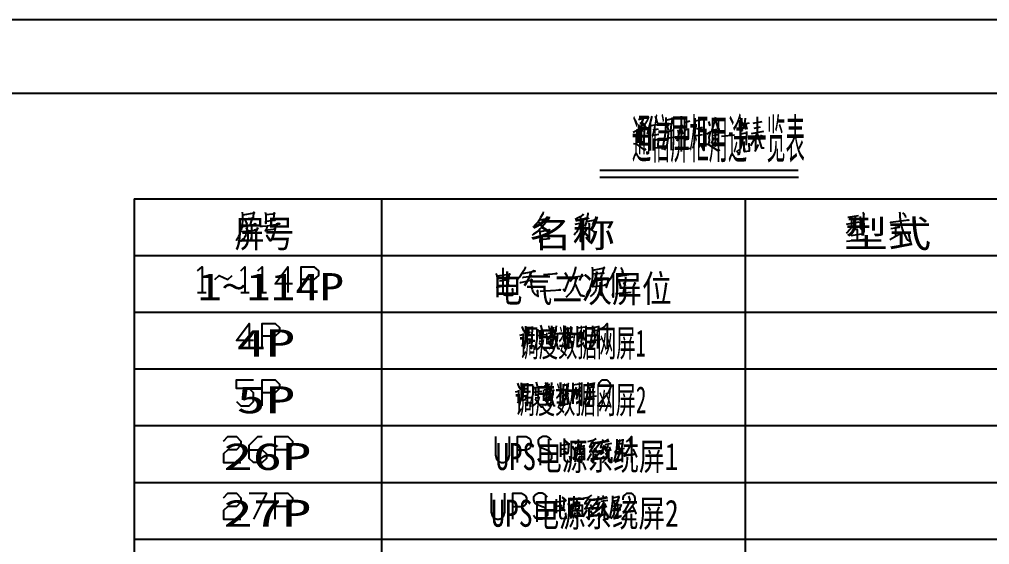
# Model space of a CAD drawing. Header units: metres. Extents: x 17 to 1264, y 17 to 859.
# Drawn here: x 633.8 to 1005.9, y 657.6 to 858.8 of the extents above; entities that cross this region are included whole.
import ezdxf

# ---------------------------------------------------------------- set-up
doc = ezdxf.new("R2010")
doc.units = ezdxf.units.M
for name, color, linetype in [('LINES', 7, 'Continuous'), ('POLYLINES', 4, 'Continuous'), ('RECTS', 7, 'Continuous'), ('TEXTS', 3, 'Continuous')]:
    doc.layers.add(name, color=color, linetype=linetype)

msp = doc.modelspace()

# ---------------------------------------------------------------- linework, layer by layer
at = {"layer": 'LINES'}
for p, q in [((1179.14, 830.45), (87.76, 830.45)), ((869.9, 820.37), (870.62, 818.5)), ((871.34, 820.51), (873.07, 820.94)), ((871.91, 819.5), (872.63, 818.21)), ((873.35, 821.38), (872.35, 818.93)), ((876.38, 821.81), (874.65, 814.9)), ((875.8, 818.93), (875.8, 808.56)), ((876.23, 818.21), (879.69, 818.78)), ((877.67, 821.81), (878.39, 819.22)), ((881.71, 820.22), (884.3, 820.8)), ((881.71, 818.5), (884.44, 819.07)), ((884.15, 819.07), (884.3, 821.23)), ((887.61, 821.81), (887.61, 808.27)), ((888.91, 820.51), (888.91, 809.14)), ((890.92, 819.79), (888.91, 819.22)), ((893.08, 819.94), (896.39, 820.66)), ((894.52, 809.71), (894.52, 820.08)), ((898.12, 819.65), (898.7, 818.06)), ((910.07, 820.22), (910.07, 816.19)), ((910.94, 815.9), (910.94, 820.94)), ((911.95, 818.78), (913.82, 819.22)), ((912.38, 818.93), (912.81, 816.77)), ((915.26, 819.07), (918.71, 819.65)), ((916.84, 821.52), (916.84, 815.47)), ((869.18, 815.62), (870.76, 816.34)), ((871.34, 818.5), (871.34, 811.58)), ((871.34, 817.78), (873.5, 818.35)), ((871.77, 815.9), (872.92, 816.19)), ((872.35, 818.06), (872.35, 811.44)), ((876.95, 816.48), (878.97, 816.91)), ((881.85, 815.62), (884.73, 816.48)), ((882.28, 818.21), (882.71, 816.34)), ((883.87, 818.5), (883.58, 816.19)), ((883.87, 816.19), (883.87, 808.7)), ((886.17, 812.16), (887.61, 817.78)), ((888.33, 818.21), (886.46, 817.63)), ((887.61, 816.77), (888.33, 814.9)), ((890.49, 816.62), (888.91, 816.34)), ((890.49, 813.02), (890.49, 817.06)), ((893.51, 816.91), (895.82, 817.49)), ((897.55, 815.04), (898.7, 815.62)), ((899.99, 816.48), (901.43, 816.77)), ((910.36, 815.9), (910.36, 810.58)), ((910.36, 815.04), (912.52, 815.33)), ((912.67, 815.9), (912.52, 810.58)), ((919.29, 815.9), (914.54, 815.04)), ((915.69, 817.2), (918.14, 817.63)), ((871.77, 813.89), (873.07, 814.18)), ((879.11, 814.75), (876.81, 814.32)), ((876.95, 813.17), (876.95, 808.56)), ((876.95, 812.45), (878.83, 812.88)), ((878.83, 813.31), (878.68, 809.71)), ((881.56, 813.17), (885.31, 813.89)), ((888.91, 812.74), (890.63, 813.02)), ((895.82, 814.61), (893.37, 814.18)), ((900.14, 813.6), (899.13, 811.3)), ((899.42, 814.32), (902.01, 814.75)), ((901.15, 813.31), (901.87, 811.73)), ((903.16, 814.03), (908.06, 814.61)), ((910.79, 810.58), (911.51, 813.74)), ((916.12, 813.6), (916.12, 808.56)), ((918.43, 814.61), (917.56, 812.45)), ((873.64, 808.85), (874.22, 809.28)), ((876.95, 809.42), (878.83, 809.71)), ((888.76, 809.14), (891.07, 809.42)), ((910.22, 809.14), (908.78, 808.13)), ((910.79, 810.72), (910.22, 809.28)), ((915.98, 808.27), (917.27, 810.86)), ((856.51, 801.07), (932.54, 801.07)), ((856.51, 798.34), (932.68, 798.34)), ((677.8, 790.13), (1172.59, 790.13)), ((677.8, 790.13), (677.8, 178.7)), ((772.7, 790.13), (772.7, 178.7)), ((912.23, 790.13), (912.23, 178.7)), ((951.55, 783.07), (955.72, 783.65)), ((954.43, 783.5), (954.43, 778.03)), ((956.3, 783.36), (956.3, 779.62)), ((847, 780.34), (850.31, 781.06)), ((851.39, 778.54), (850.17, 776.16)), ((951.11, 780.34), (955.87, 781.2)), ((952.84, 776.02), (957.59, 776.74)), ((967.67, 774.43), (972.14, 777.02)), ((677.8, 768.38), (1172.59, 768.38)), ((862.84, 760.32), (867.59, 761.04)), ((817.91, 758.59), (820.65, 759.02)), ((702.14, 754.13), (705.45, 754.13)), ((718.7, 754.13), (722.01, 754.13)), ((725.32, 754.13), (728.63, 754.13)), ((833.61, 754.7), (841.53, 755.14)), ((677.8, 746.64), (1172.59, 746.64)), ((826.55, 741.17), (827.13, 739.44)), ((827.99, 740.74), (830.44, 740.88)), ((833.75, 741.6), (834.19, 740.02)), ((837.07, 740.59), (837.5, 739.15)), ((837.93, 741.46), (837.93, 736.7)), ((838.65, 740.88), (838.36, 738.86)), ((845.71, 740.59), (844.12, 740.16)), ((845.56, 738.86), (845.71, 740.88)), ((847.72, 741.31), (847.72, 733.25)), ((847.72, 740.59), (851.03, 741.02)), ((853.63, 740.74), (855.93, 741.17)), ((855.93, 739.87), (856.07, 741.46)), ((825.83, 737.86), (826.99, 738.14)), ((826.99, 738.43), (826.84, 733.54)), ((828.28, 737.57), (830.01, 737.86)), ((828.43, 738.86), (829.87, 739.01)), ((829.15, 740.3), (829.15, 737.86)), ((832.6, 739.44), (835.91, 739.87)), ((832.6, 737.71), (835.91, 738.14)), ((833.47, 739.44), (833.47, 736.27)), ((833.47, 736.56), (834.76, 736.85)), ((834.62, 736.85), (834.76, 739.44)), ((837.93, 738.72), (836.49, 735.84)), ((836.63, 738.58), (839.08, 739.01)), ((837.93, 738.43), (838.79, 737.14)), ((839.23, 738.29), (840.81, 738.58)), ((843.83, 737.57), (842.25, 735.98)), ((842.39, 738.43), (843.83, 739.01)), ((845.85, 738.86), (844.12, 738.43)), ((844.12, 736.7), (846.28, 737.28)), ((844.99, 738.72), (844.99, 735.12)), ((849.16, 739.58), (848.01, 735.26)), ((848.3, 739.01), (849.31, 736.42)), ((850.46, 739.87), (849.16, 734.98)), ((849.59, 739.01), (850.6, 735.84)), ((853.63, 739.44), (856.07, 739.87)), ((853.77, 737.57), (856.36, 738)), ((854.2, 739.3), (854.49, 738)), ((855.5, 739.44), (855.35, 737.86)), ((855.5, 737.86), (855.5, 732.67)), ((826.7, 733.54), (827.56, 735.41)), ((828.57, 736.7), (828.57, 734.26)), ((828.57, 736.13), (829.72, 736.42)), ((828.57, 734.69), (829.87, 734.98)), ((829.72, 736.56), (829.72, 734.98)), ((834.04, 733.82), (832.03, 732.1)), ((833.18, 735.55), (834.91, 735.84)), ((836.63, 735.26), (838.51, 735.84)), ((845.85, 735.41), (844.41, 734.98)), ((844.41, 735.41), (844.41, 732.53)), ((844.41, 733.1), (845.99, 733.25)), ((845.85, 733.25), (845.85, 735.55)), ((853.48, 735.84), (856.94, 736.27)), ((677.8, 724.9), (1172.59, 724.9)), ((824.83, 719.42), (825.55, 717.7)), ((826.27, 718.99), (828.71, 719.14)), ((827.42, 718.56), (827.42, 716.11)), ((832.03, 720), (832.46, 718.27)), ((835.34, 718.85), (835.77, 717.41)), ((836.2, 719.71), (836.2, 714.96)), ((836.92, 719.14), (836.63, 717.12)), ((843.98, 718.85), (842.39, 718.42)), ((843.98, 717.12), (843.98, 719.14)), ((846.14, 719.57), (846.14, 711.5)), ((846.14, 718.85), (849.45, 719.28)), ((851.9, 718.99), (854.2, 719.42)), ((854.2, 718.13), (854.35, 719.71)), ((824.11, 716.11), (825.26, 716.4)), ((825.26, 716.69), (825.11, 711.94)), ((826.7, 717.12), (828.28, 717.41)), ((826.7, 715.97), (828.28, 716.11)), ((826.84, 714.96), (826.84, 712.51)), ((826.84, 714.38), (827.99, 714.67)), ((827.99, 714.82), (827.99, 713.38)), ((830.87, 717.7), (834.19, 718.13)), ((831.02, 715.97), (834.19, 716.4)), ((831.74, 717.7), (831.74, 714.53)), ((831.74, 714.82), (833.03, 715.1)), ((832.89, 715.1), (833.03, 717.7)), ((836.2, 716.98), (834.76, 714.1)), ((835.05, 716.83), (837.35, 717.26)), ((836.2, 716.69), (837.07, 715.39)), ((837.5, 716.54), (839.08, 716.83)), ((842.11, 715.82), (840.52, 714.24)), ((840.67, 716.69), (842.25, 717.26)), ((844.12, 717.12), (842.39, 716.69)), ((842.39, 714.96), (844.55, 715.54)), ((843.4, 716.98), (843.4, 713.38)), ((847.43, 717.84), (846.28, 713.52)), ((846.57, 717.26), (847.58, 714.67)), ((848.73, 718.13), (847.43, 713.23)), ((847.87, 717.26), (848.87, 714.1)), ((851.75, 714.1), (855.21, 714.53)), ((851.9, 717.7), (854.49, 718.13)), ((852.04, 715.82), (854.63, 716.26)), ((852.47, 717.55), (852.76, 716.26)), ((853.91, 717.7), (853.63, 716.11)), ((853.91, 716.11), (853.91, 710.93)), ((824.97, 711.79), (825.98, 713.66)), ((826.84, 712.94), (828.14, 713.23)), ((832.31, 712.08), (830.3, 710.35)), ((831.59, 713.81), (833.18, 714.1)), ((835.05, 713.52), (836.78, 714.1)), ((844.12, 713.66), (842.83, 713.38)), ((842.83, 713.66), (842.83, 710.78)), ((842.83, 711.36), (844.27, 711.5)), ((844.12, 711.5), (844.12, 713.81)), ((677.8, 703.15), (1172.59, 703.15)), ((841.39, 696.67), (841.39, 691.2)), ((841.39, 695.66), (844.41, 696.1)), ((844.55, 696.38), (844.12, 692.5)), ((846.57, 697.25), (847.29, 696.1)), ((848.15, 696.82), (850.6, 697.25)), ((849.31, 696.82), (849.16, 695.23)), ((851.9, 697.1), (853.91, 697.54)), ((853.91, 697.54), (852.47, 695.09)), ((854.78, 696.67), (852.62, 693.07)), ((853.91, 697.54), (855.07, 698.26)), ((857.66, 697.82), (856.65, 694.8)), ((858.52, 695.95), (861.11, 696.38)), ((859.24, 698.11), (859.82, 696.82)), ((862.99, 697.25), (865.43, 697.68)), ((862.99, 696.1), (865.58, 696.38)), ((865, 696.1), (864.71, 694.37)), ((865.29, 696.38), (865.43, 697.97)), ((844.27, 692.5), (841.39, 692.06)), ((841.82, 694.08), (843.69, 694.37)), ((845.85, 695.23), (846.57, 693.94)), ((846.57, 690.05), (847.43, 695.09)), ((846.57, 690.05), (847.43, 694.51)), ((848.73, 695.66), (848.73, 692.35)), ((848.73, 695.09), (850.17, 695.38)), ((848.73, 693.94), (849.88, 694.22)), ((850.17, 693.07), (848.73, 692.78)), ((850.31, 695.66), (850.03, 693.07)), ((853.19, 692.5), (851.61, 689.76)), ((852.33, 694.94), (853.91, 695.38)), ((852.33, 693.07), (854.92, 693.5)), ((854.35, 694.66), (855.5, 692.64)), ((854.49, 692.35), (855.79, 690.19)), ((857.66, 694.94), (856.51, 694.66)), ((858.09, 695.66), (856.65, 692.35)), ((856.65, 692.21), (858.09, 693.07)), ((858.52, 693.5), (860.39, 694.08)), ((859.67, 695.66), (858.67, 693.65)), ((860.68, 693.5), (860.11, 695.09)), ((862.84, 692.35), (866.3, 692.78)), ((863.13, 694.08), (865.87, 694.51)), ((863.56, 695.81), (863.85, 694.51)), ((865, 694.37), (865, 689.18)), ((845.99, 691.06), (846.57, 690.34)), ((847, 689.33), (847.58, 691.78)), ((848.73, 691.63), (847.72, 689.33)), ((850.75, 690.34), (850.03, 691.63)), ((858.09, 691.49), (856.51, 690.19)), ((677.8, 681.41), (1172.59, 681.41)), ((839.66, 674.93), (839.66, 669.6)), ((839.66, 673.92), (842.83, 674.35)), ((842.83, 674.64), (842.39, 670.75)), ((844.99, 675.5), (845.56, 674.35)), ((846.43, 675.07), (848.87, 675.5)), ((847, 673.92), (847, 670.61)), ((847, 673.34), (848.44, 673.63)), ((847.72, 675.07), (847.43, 673.63)), ((848.59, 673.92), (848.44, 671.33)), ((850.17, 675.36), (852.19, 675.79)), ((850.6, 673.2), (852.33, 673.63)), ((852.33, 675.79), (850.75, 673.34)), ((853.05, 674.93), (850.89, 671.33)), ((852.19, 675.79), (853.34, 676.51)), ((855.93, 676.08), (855.07, 673.06)), ((856.36, 673.92), (855.07, 670.61)), ((856.79, 674.21), (859.53, 674.64)), ((857.95, 673.92), (856.94, 671.9)), ((857.51, 676.37), (858.09, 675.07)), ((861.26, 675.5), (863.71, 675.94)), ((861.26, 674.35), (863.85, 674.64)), ((861.83, 674.06), (862.27, 672.77)), ((863.27, 674.35), (862.99, 672.62)), ((863.56, 674.64), (863.71, 676.22)), ((842.54, 670.75), (839.66, 670.32)), ((840.09, 672.34), (841.96, 672.62)), ((844.12, 673.49), (844.99, 672.19)), ((844.84, 668.3), (845.71, 673.34)), ((844.84, 668.3), (845.71, 672.91)), ((845.27, 667.58), (845.85, 670.03)), ((847, 669.89), (846.14, 667.58)), ((847, 672.19), (848.15, 672.48)), ((848.44, 671.33), (847, 671.04)), ((849.02, 668.59), (848.3, 669.89)), ((851.47, 670.75), (849.88, 668.16)), ((850.6, 671.33), (853.19, 671.76)), ((852.76, 672.91), (853.77, 670.9)), ((852.76, 670.61), (854.06, 668.45)), ((855.93, 673.2), (854.78, 672.91)), ((854.92, 670.46), (856.36, 671.33)), ((856.79, 671.76), (858.67, 672.34)), ((858.95, 671.76), (858.38, 673.34)), ((861.26, 670.61), (864.57, 671.04)), ((861.4, 672.34), (864.14, 672.91)), ((863.27, 672.62), (863.27, 667.44)), ((844.41, 669.31), (844.84, 668.59)), ((856.36, 669.74), (854.78, 668.45)), ((677.8, 659.66), (1172.59, 659.66))]:
    msp.add_line(p, q, dxfattribs=at)
at = {"layer": 'POLYLINES'}
for points in [[(881.71, 821.23), (881.71, 818.5), (881.42, 814.03), (880.41, 808.85)], [(892.22, 809.42), (892.79, 811.73), (893.08, 816.19), (893.08, 820.94)], [(896.39, 820.8), (896.39, 808.56), (895.39, 810.72)], [(900.86, 821.38), (899.85, 817.63), (899.27, 815.9)], [(900.71, 820.51), (901.87, 816.77), (902.44, 816.77)], [(912.23, 820.94), (911.95, 818.78), (911.37, 816.77)], [(870.76, 816.77), (870.47, 814.18), (870.76, 813.02), (870.33, 811.15)], [(873.5, 818.64), (873.35, 810.72), (872.78, 812.16)], [(882.71, 815.9), (882.57, 813.17), (882.14, 810.58), (881.13, 808.7)], [(898.84, 816.05), (898.27, 813.74), (898.41, 812.59), (898.12, 810.86), (897.55, 810.86)], [(900.71, 816.48), (900.71, 810.29), (900.14, 811.73)], [(916.84, 815.33), (915.83, 813.17), (914.25, 810.43)], [(916.84, 815.04), (918.43, 809.57), (919.43, 809.57)], [(869.32, 811.3), (870.33, 811.15), (873.64, 808.7)], [(911.66, 812.02), (911.66, 808.7), (911.8, 808.27), (913.82, 808.42), (913.67, 811.44)], [(898.12, 810.86), (901.72, 808.56), (902.44, 808.85)], [(719.27, 784.94), (719.42, 783.94), (719.42, 782.5), (719.42, 781.63), (719.27, 780.34), (719.13, 779.18), (718.84, 778.03), (718.55, 777.31), (718.27, 776.3), (717.83, 775.58), (717.55, 775.01), (717.11, 774.29), (716.97, 774)], [(719.56, 783.94), (724.03, 784.66), (723.74, 784.94), (723.59, 784.37), (723.31, 782.64), (723.74, 782.64), (719.42, 782.21)], [(720.43, 781.92), (721, 780.34), (721, 780.91), (720.71, 781.2)], [(722.73, 782.21), (723.02, 781.92), (722.87, 781.92), (722.3, 780.19)], [(728.06, 784.94), (728.35, 783.94), (728.35, 780.62), (728.35, 781.49), (731.95, 781.92), (731.37, 781.92), (731.51, 784.22), (731.51, 784.66), (731.66, 784.37), (731.08, 784.22), (728.35, 783.94)], [(833.75, 782.21), (833.9, 782.06), (837.21, 782.78), (837.07, 782.93), (836.49, 782.06), (835.77, 781.06), (835.05, 780.19), (834.33, 779.33), (833.61, 778.61), (832.75, 777.74), (831.74, 777.02), (831.59, 776.88), (831.02, 776.59), (830.44, 776.02)], [(834.76, 785.09), (834.62, 784.37), (833.75, 782.93), (833.32, 782.06), (832.75, 781.2), (831.88, 780.34), (831.16, 779.62)], [(850.03, 784.37), (849.88, 783.94), (848.87, 783.22), (847.87, 782.64), (847, 782.21)], [(849.02, 782.93), (849.02, 775.73), (849.16, 773.71), (849.02, 774), (849.02, 774.86)], [(851.9, 784.66), (851.9, 784.22), (851.47, 782.35), (851.18, 781.06), (850.75, 779.47)], [(851.32, 781.34), (854.63, 782.06), (854.35, 782.06), (853.63, 780.05)], [(952.99, 783.07), (952.99, 780.77), (952.99, 780.05), (952.84, 779.62), (952.7, 778.9), (952.41, 778.46), (952.12, 778.03), (951.69, 777.6), (951.4, 777.31), (950.97, 776.88)], [(957.31, 784.94), (957.88, 784.22), (957.59, 784.37), (957.74, 777.31), (956.3, 778.9), (957.74, 777.6)], [(974.15, 781.92), (974.59, 782.06), (975.02, 781.92), (967.96, 781.06), (968.11, 781.06)], [(971.42, 785.09), (971.56, 784.51), (971.56, 783.36), (971.71, 782.21), (971.85, 780.91), (972.14, 779.62), (972.43, 778.61), (972.86, 777.46), (973.43, 776.3), (974.01, 775.15), (974.59, 774.29), (975.31, 773.71), (975.74, 773.42), (975.59, 773.71), (975.02, 776.59), (975.45, 773.42)], [(972.57, 784.66), (973.29, 784.08), (973.58, 783.65), (973.72, 782.93)], [(721.15, 779.76), (721, 778.32), (721, 777.31), (720.86, 776.74), (720.71, 776.3), (720.57, 776.02), (720.43, 775.58), (720.14, 775.3), (719.85, 774.72), (719.42, 774.43), (719.13, 774.14), (718.55, 773.71)], [(719.42, 777.6), (719.42, 777.46), (719.71, 777.6), (725.03, 778.18), (724.89, 778.32), (724.03, 778.03)], [(719.71, 779.62), (719.99, 779.47), (719.99, 779.62), (724.46, 780.34), (724.31, 780.48), (723.88, 780.34)], [(722.87, 779.9), (722.87, 775.3), (722.87, 774), (722.73, 774.43), (722.87, 775.44)], [(726.04, 779.62), (727.05, 779.62), (728.92, 779.76), (733.67, 780.48), (733.1, 780.62), (732.38, 780.34)], [(728.92, 779.76), (728.35, 777.6), (728.2, 778.03), (732.09, 778.61), (731.95, 778.9), (731.95, 778.61), (731.51, 777.02), (731.08, 776.02), (730.79, 775.15), (730.51, 774.43), (730.22, 774), (730.07, 774), (728.78, 776.02), (730.22, 774.14)], [(832.89, 781.2), (833.03, 781.06), (833.9, 780.34), (833.9, 779.76), (833.61, 780.48)], [(833.32, 777.89), (833.47, 777.6), (833.61, 775.3), (833.61, 775.01), (833.61, 773.42), (833.61, 774.14), (833.61, 774.43), (837.21, 774.86), (837.07, 774.86), (836.78, 774.86), (837.07, 778.32), (837.21, 778.03), (837.07, 778.03), (833.47, 777.46)], [(849.02, 780.62), (848.59, 779.47), (848.01, 778.46), (847.58, 777.46), (847.15, 776.88), (846.57, 776.16)], [(849.02, 780.05), (850.03, 779.33), (850.17, 778.9)], [(852.04, 780.77), (852.47, 780.34), (852.33, 780.34), (852.33, 775.58), (852.33, 774.29), (852.33, 773.71), (851.18, 775.15), (852.33, 773.86)], [(853.05, 778.61), (854.49, 777.02), (854.63, 776.3)], [(954.86, 778.75), (955.15, 778.32), (955.15, 774.29)], [(968.11, 778.75), (971.42, 779.18), (970.99, 779.33), (970.41, 779.04), (969.69, 779.04), (969.83, 778.32), (969.83, 775.73)], [(958.46, 774.72), (958.89, 774.29), (958.6, 774.43), (951.11, 773.71)], [(702.14, 762.48), (703.87, 764.06), (703.87, 754.13)], [(718.7, 762.48), (720.28, 764.06), (720.28, 754.13)], [(725.32, 762.48), (726.91, 764.06), (726.91, 754.13)], [(738.57, 757.44), (731.95, 757.44), (736.84, 764.06), (736.84, 754.13)], [(741.88, 754.13), (741.88, 764.06), (746.78, 764.06), (748.51, 762.48), (748.51, 760.75), (746.78, 759.17), (741.88, 759.17)], [(819.07, 763.63), (819.35, 763.34), (819.21, 763.34), (819.21, 761.18), (819.21, 756.86), (819.21, 755.14), (819.21, 754.13), (819.5, 753.7), (819.79, 753.26), (820.22, 753.12), (820.94, 752.98), (822.81, 753.12), (823.1, 753.26), (823.24, 753.41), (822.95, 755.57), (822.95, 753.41)], [(827.85, 764.06), (827.85, 763.63), (827.27, 762.62), (826.27, 761.04), (825.69, 760.03), (824.83, 759.17)], [(847.15, 764.06), (847.15, 763.63), (846.57, 761.76), (845.99, 760.03), (845.56, 759.02), (845.13, 758.3)], [(853.48, 763.92), (853.63, 762.91), (853.63, 761.47), (853.63, 760.46), (853.48, 759.31), (853.34, 758.16), (853.05, 757.01), (852.76, 756.14), (852.47, 755.14), (852.04, 754.56), (851.61, 753.98), (851.32, 753.26), (851.18, 752.98)], [(853.77, 762.77), (858.23, 763.63), (857.95, 763.78), (857.8, 763.34), (857.51, 761.62), (857.95, 761.62), (853.63, 761.18)], [(862.55, 764.06), (862.41, 763.63), (861.83, 761.9), (861.26, 761.04), (860.39, 759.31), (859.67, 758.3)], [(864.57, 763.78), (865.15, 762.48), (865.29, 761.47), (865.15, 762.34)], [(708.76, 759.17), (710.49, 760.75), (713.8, 759.17), (715.39, 760.75)], [(816.62, 761.47), (816.91, 760.75), (817.05, 759.46), (817.05, 757.44), (817.05, 757.3), (817.19, 755.28), (817.05, 756.29), (821.8, 756.86), (821.23, 756.86), (821.8, 761.33), (821.95, 761.04), (816.91, 760.46)], [(825.83, 758.16), (825.98, 758.02), (826.12, 758.02), (830.44, 759.02), (830.15, 759.31), (830.15, 758.74), (830.15, 757.44), (830.3, 756.58), (830.3, 756), (830.44, 755.42), (830.59, 754.85), (830.87, 754.42), (831.31, 753.98), (831.59, 753.41), (832.03, 753.12), (832.46, 752.98), (832.75, 752.69), (832.6, 754.99), (832.6, 752.98)], [(826.7, 761.47), (831.59, 762.34), (831.16, 762.48), (830.44, 762.05)], [(826.84, 760.03), (826.99, 759.89), (827.13, 760.03), (830.3, 760.46), (830.01, 760.61), (829.72, 760.46)], [(834.91, 761.04), (839.95, 761.47), (839.66, 761.47), (839.23, 761.33)], [(842.39, 755.57), (842.97, 754.7), (844.84, 759.46)], [(843.98, 759.89), (843.98, 760.46), (843.11, 761.76)], [(847.29, 759.74), (847.29, 759.02), (847, 758.16), (846.71, 757.01), (846.28, 756), (845.85, 754.99), (845.27, 754.13), (844.55, 753.41), (843.98, 752.83), (843.4, 752.4)], [(846.14, 760.03), (849.88, 760.61), (849.59, 761.04), (849.16, 759.89), (848.59, 758.74)], [(853.91, 758.59), (854.2, 758.45), (854.2, 758.59), (858.67, 759.31), (858.38, 759.46), (858.09, 759.31)], [(854.63, 760.9), (855.21, 759.31), (855.21, 759.74), (854.92, 760.18)], [(856.94, 761.18), (857.23, 760.75), (857.08, 760.75), (856.51, 759.17)], [(861.55, 761.33), (861.55, 752.4), (861.4, 753.26), (861.55, 753.98)], [(863.56, 759.31), (863.85, 758.45), (864.14, 757.3), (864.43, 756.43), (864.43, 755.86), (864.43, 756.58), (864.14, 757.44)], [(866.3, 760.18), (866.3, 759.31), (866.01, 757.3), (865.72, 755.71), (865.43, 754.13)], [(846.86, 757.58), (847.43, 756.43), (848.3, 754.42), (849.02, 752.98), (850.46, 752.83), (849.02, 753.12), (848.59, 753.84)], [(855.21, 758.74), (855.21, 757.3), (855.07, 756.29), (855.07, 755.71), (854.92, 755.14), (854.78, 754.99), (854.63, 754.42), (854.35, 754.13), (854.06, 753.7), (853.63, 753.41), (853.34, 753.12), (852.76, 752.69)], [(853.63, 756.43), (853.91, 756.43), (859.24, 757.15), (858.95, 757.3), (858.23, 757.01)], [(857.08, 758.88), (857.08, 754.13), (857.08, 752.98), (856.94, 753.41), (857.08, 754.42)], [(840.67, 755.14), (841.1, 755.28), (841.53, 755.14)], [(862.41, 753.84), (867.16, 754.13), (868.46, 754.27)], [(723.59, 735.84), (717.11, 735.84), (722.01, 742.32), (722.01, 732.53)], [(726.91, 732.53), (726.91, 742.32), (731.95, 742.32), (733.53, 740.74), (733.53, 739.01), (731.95, 737.42), (726.91, 737.42)], [(827.99, 741.31), (827.99, 735.98), (827.27, 732.53)], [(830.44, 741.17), (830.3, 732.67), (829.58, 733.82)], [(839.66, 741.46), (839.51, 739.44), (839.23, 738.29), (838.79, 736.27)], [(842.54, 733.82), (843.11, 732.53), (843.11, 741.46)], [(844.12, 740.74), (844.12, 738.29), (843.98, 734.98), (843.55, 732.38)], [(851.03, 741.46), (851.03, 732.67), (850.31, 733.97)], [(853.63, 741.46), (853.63, 739.44), (853.19, 736.42), (852.47, 732.82)], [(857.23, 740.45), (858.09, 741.02), (859.24, 742.32), (859.24, 732.53)], [(832.6, 740.16), (832.46, 736.99), (831.88, 733.97), (831.31, 732.24)], [(840.23, 738.43), (839.95, 735.84), (839.37, 733.97), (838.51, 732.24)], [(839.08, 737.14), (840.38, 732.67), (841.1, 732.67)], [(854.49, 737.57), (854.35, 735.84), (853.91, 733.97), (853.05, 732.67)], [(833.18, 734.98), (835.48, 732.1), (836.06, 732.1)], [(834.04, 733.82), (834.62, 734.69), (834.91, 736.13)], [(838.51, 736.42), (838.22, 734.54), (837.64, 733.25), (836.92, 732.53)], [(837.79, 736.56), (837.21, 734.26), (838.65, 733.25)], [(717.11, 712.37), (718.7, 710.78), (722.01, 710.78), (723.59, 712.37), (723.59, 715.68), (722.01, 717.41), (717.11, 717.41), (717.11, 720.72), (723.59, 720.72)], [(726.91, 710.78), (726.91, 720.72), (731.95, 720.72), (733.53, 718.99), (733.53, 717.41), (731.95, 715.68), (726.91, 715.68)], [(826.27, 719.57), (826.27, 714.24), (825.55, 710.78)], [(828.71, 719.42), (828.57, 710.93), (827.85, 712.08)], [(830.87, 718.42), (830.73, 715.25), (830.15, 712.22), (829.58, 710.5)], [(837.93, 719.71), (837.79, 717.7), (837.5, 716.54), (837.07, 714.53)], [(840.81, 712.08), (841.39, 710.78), (841.39, 719.71)], [(842.39, 718.99), (842.39, 716.54), (842.25, 713.38), (841.82, 710.64)], [(849.45, 719.71), (849.45, 710.93), (848.59, 712.22)], [(851.9, 719.71), (851.9, 717.7), (851.47, 714.67), (850.75, 711.07)], [(855.93, 718.27), (855.93, 718.7), (856.36, 719.71), (856.79, 720.14), (857.51, 720.72), (858.95, 720.72), (859.67, 720.14), (860.11, 719.71), (860.54, 718.7), (860.54, 717.84), (860.11, 716.83), (859.39, 715.39), (855.64, 710.78), (860.83, 710.78)], [(836.78, 714.67), (836.49, 712.8), (836.06, 711.5), (835.19, 710.78)], [(836.06, 714.82), (835.63, 712.66), (836.92, 711.5)], [(838.51, 716.69), (838.22, 714.1), (837.79, 712.22), (836.78, 710.5)], [(837.35, 715.39), (838.65, 710.93), (839.37, 710.93)], [(852.76, 715.97), (852.76, 714.1), (852.19, 712.22), (851.32, 710.93)], [(831.59, 713.38), (833.9, 710.35), (834.33, 710.35)], [(832.31, 712.08), (832.89, 712.94), (833.32, 714.38)], [(712.07, 697.25), (713.8, 698.98), (717.11, 698.98), (718.7, 697.25), (718.7, 695.66), (717.11, 693.94), (713.8, 693.94), (712.07, 692.35), (712.07, 689.04), (718.7, 689.04)], [(722.01, 693.94), (726.91, 693.94), (728.63, 692.35), (728.63, 690.62), (726.91, 689.04), (723.59, 689.04), (722.01, 690.62), (722.01, 695.66), (725.32, 698.98), (726.91, 698.98)], [(731.95, 689.04), (731.95, 698.98), (736.84, 698.98), (738.57, 697.25), (738.57, 695.66), (736.84, 693.94), (731.95, 693.94)], [(816.47, 698.98), (816.47, 691.78), (816.76, 690.48), (817.63, 689.47), (818.78, 689.04), (819.5, 689.04), (820.65, 689.47), (821.37, 690.48), (821.8, 691.78), (821.8, 698.98)], [(824.83, 689.04), (824.83, 698.98), (828.14, 698.98), (829.29, 698.4), (829.72, 697.97), (830.01, 696.96), (830.01, 695.66), (829.72, 694.66), (829.29, 694.22), (828.14, 693.79), (824.83, 693.79)], [(837.93, 697.54), (837.21, 698.4), (836.06, 698.98), (834.62, 698.98), (833.47, 698.4), (832.75, 697.54), (832.75, 696.53), (833.03, 695.66), (833.47, 695.09), (834.19, 694.66), (836.49, 693.79), (837.21, 693.22), (837.64, 692.78), (837.93, 691.78), (837.93, 690.48), (837.21, 689.47), (836.06, 689.04), (834.62, 689.04), (833.47, 689.47), (832.75, 690.48)], [(842.83, 698.26), (842.83, 690.34), (842.97, 689.9), (843.11, 689.62), (843.55, 689.33), (845.27, 689.47), (844.99, 691.49)], [(848.15, 697.82), (848.01, 694.22), (847.58, 691.78)], [(862.99, 697.97), (862.99, 696.1), (862.7, 692.93), (861.83, 689.33)], [(866.73, 696.96), (867.45, 697.54), (868.6, 698.98), (868.6, 689.04)], [(849.45, 692.78), (849.45, 689.04), (848.73, 690.05)], [(853.91, 693.36), (853.91, 688.9), (853.05, 689.76)], [(859.24, 693.5), (858.95, 691.63), (858.67, 690.34), (857.37, 688.9)], [(859.82, 693.65), (859.82, 689.62), (860.25, 689.18), (861.11, 689.18), (861.11, 691.06)], [(863.85, 694.22), (863.85, 692.35), (863.27, 690.48), (862.41, 689.18)], [(712.07, 675.5), (713.8, 677.23), (717.11, 677.23), (718.7, 675.5), (718.7, 673.92), (717.11, 672.19), (713.8, 672.19), (712.07, 670.61), (712.07, 667.3), (718.7, 667.3)], [(722.01, 677.23), (728.63, 677.23), (723.59, 667.3)], [(731.95, 667.3), (731.95, 677.23), (736.84, 677.23), (738.57, 675.5), (738.57, 673.92), (736.84, 672.19), (731.95, 672.19)], [(814.75, 677.23), (814.75, 670.03), (815.18, 668.74), (815.9, 667.73), (817.05, 667.3), (817.77, 667.3), (818.92, 667.73), (819.64, 668.74), (820.07, 670.03), (820.07, 677.23)], [(823.1, 667.3), (823.1, 677.23), (826.41, 677.23), (827.56, 676.66), (827.99, 676.22), (828.28, 675.36), (828.28, 673.92), (827.99, 672.91), (827.56, 672.48), (826.41, 672.05), (823.1, 672.05)], [(836.35, 675.79), (835.48, 676.66), (834.33, 677.23), (832.89, 677.23), (831.74, 676.66), (831.02, 675.79), (831.02, 674.78), (831.31, 673.92), (831.74, 673.34), (832.46, 672.91), (834.76, 672.05), (835.48, 671.47), (835.91, 671.04), (836.35, 670.03), (836.35, 668.74), (835.48, 667.73), (834.33, 667.3), (832.89, 667.3), (831.74, 667.73), (831.02, 668.74)], [(841.1, 676.51), (841.1, 668.59), (841.24, 668.16), (841.39, 667.87), (841.82, 667.58), (843.55, 667.73), (843.4, 669.74)], [(846.43, 676.08), (846.28, 672.48), (845.85, 670.03)], [(861.26, 676.22), (861.26, 674.35), (860.97, 671.18), (860.11, 667.58)], [(865.43, 674.78), (865.43, 675.36), (865.72, 676.22), (866.15, 676.66), (866.87, 677.23), (868.46, 677.23), (869.18, 676.66), (869.61, 676.22), (869.9, 675.36), (869.9, 674.35), (869.61, 673.34), (868.75, 672.05), (865, 667.3), (870.33, 667.3)], [(847.72, 671.04), (847.72, 667.3), (847, 668.3)], [(852.19, 671.62), (852.19, 667.15), (851.32, 668.16)], [(857.51, 671.76), (857.23, 669.89), (856.94, 668.59), (855.64, 667.15)], [(858.09, 671.9), (858.09, 667.87), (858.52, 667.44), (859.53, 667.44), (859.39, 669.31)], [(862.27, 672.48), (862.12, 670.61), (861.69, 668.74), (860.68, 667.44)]]:
    msp.add_lwpolyline(points, dxfattribs=at)
at = {"layer": 'RECTS'}
msp.add_lwpolyline([(16.84, 858.82), (1207.43, 858.82), (1207.43, 16.85), (16.84, 16.85)], dxfattribs=at)

# ---------------------------------------------------------------- texts
at = {"layer": 'TEXTS'}
for s, height, width, p in [('通信屏柜用途一览表', 14.85, 0.381771, (868.75, 805.62)), ('屏号', 10.39, 0.84838, (716.39, 771.47)), ('名称', 10.39, 1.225768, (829.29, 771.47)), ('型式', 10.39, 1.232695, (950.25, 771.47)), ('1~114P', 10.39, 1.325365, (702.14, 751.22)), ('电气二次屏位', 10.39, 0.84838, (815.32, 750.45)), ('调度数据网屏1', 10.39, 0.550458, (825.55, 729.62)), ('4P', 10.39, 1.590525, (717.11, 729.62)), ('5P', 10.39, 1.590525, (717.11, 707.87)), ('调度数据网屏2', 10.39, 0.573316, (823.82, 707.87)), ('26P', 10.39, 1.590452, (712.07, 686.13)), ('UPS电源系统屏1', 10.39, 0.731137, (816.47, 686.13)), ('27P', 10.39, 1.590452, (712.07, 664.39)), ('UPS电源系统屏2', 10.39, 0.751293, (814.75, 664.39))]:
    msp.add_text(s, height=height, dxfattribs=dict(at, width=width)).set_placement(p)

doc.saveas('drawing.dxf')
